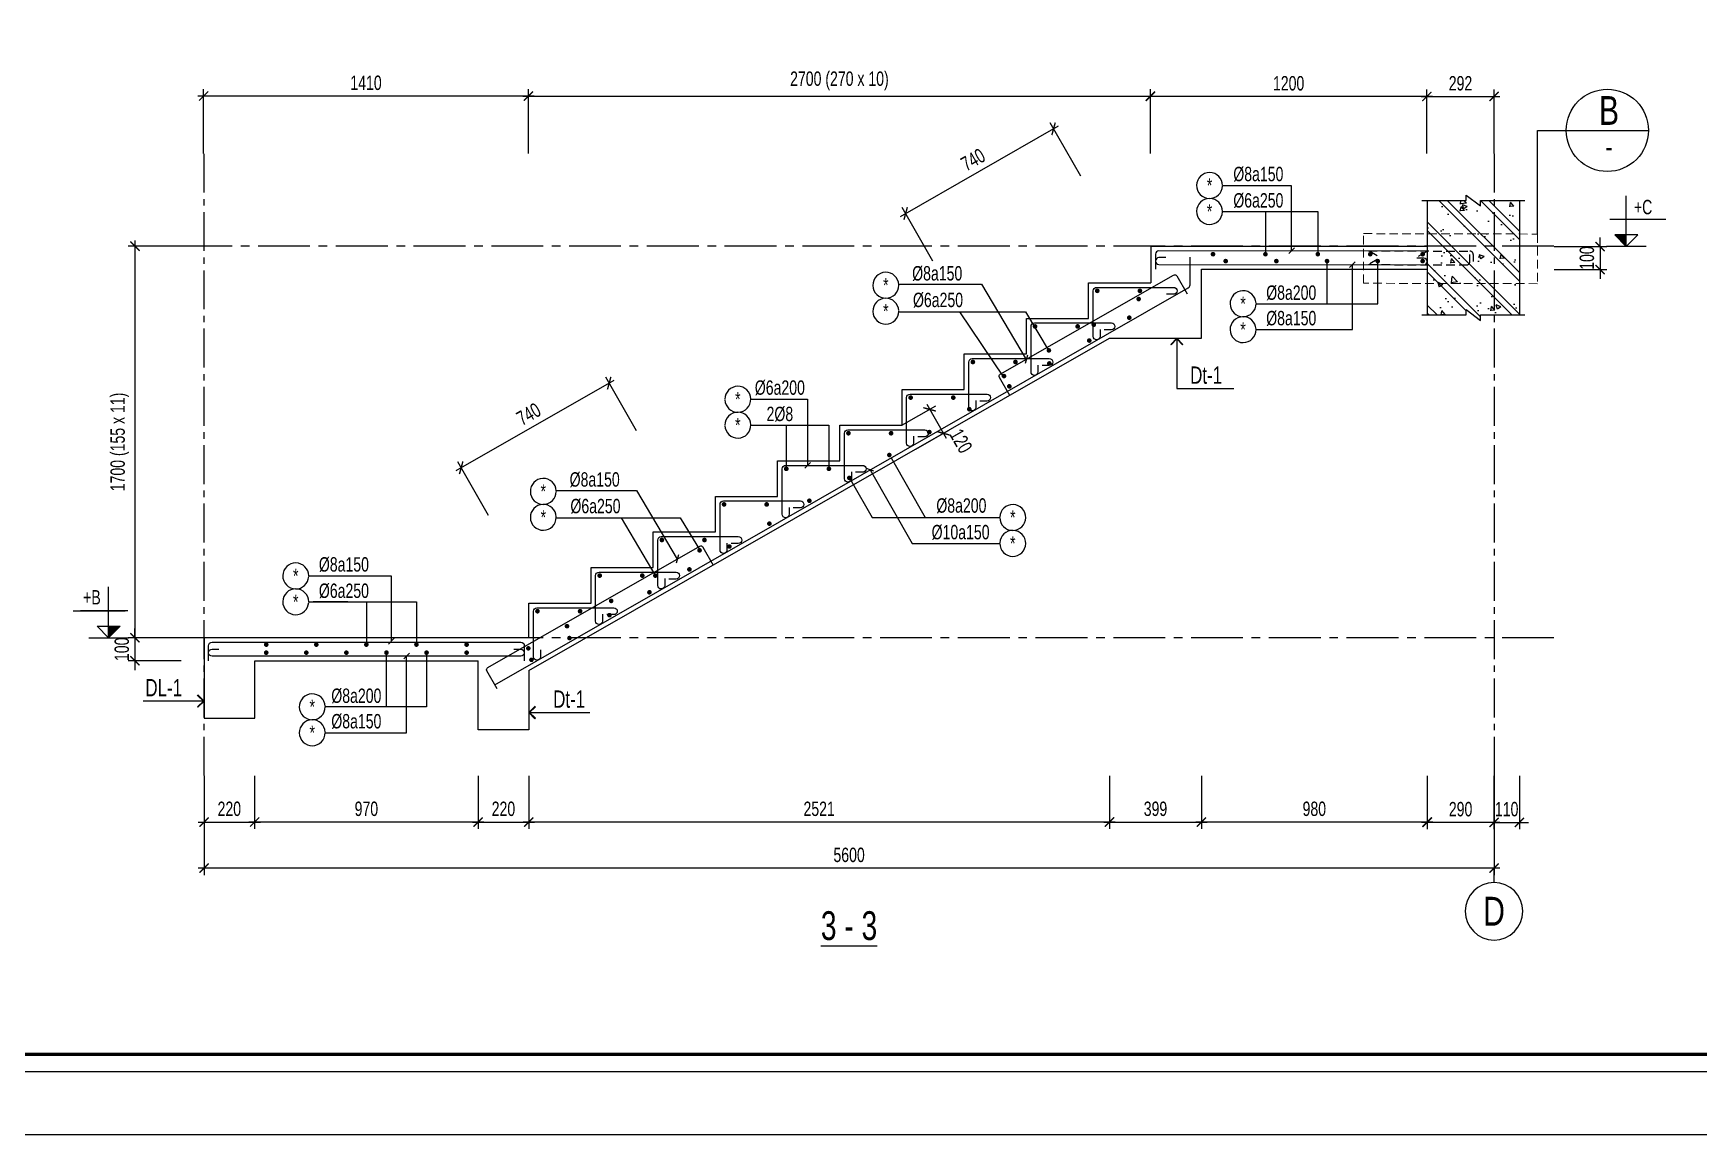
# Model space of a CAD drawing. Header units: millimetres. Extents: x -77370 to 109412, y -14880 to 214694.
# Drawn here: x 18542 to 33001, y 106277 to 115841 of the extents above; entities that cross this region are included whole.
import ezdxf
from ezdxf.enums import TextEntityAlignment as Align

# ---------------------------------------------------------------- set-up
doc = ezdxf.new("R2010")
doc.units = ezdxf.units.MM
doc.header["$LTSCALE"] = 300
doc.header["$MEASUREMENT"] = 0
doc.header["$PDMODE"] = 66
doc.linetypes.add('CENTER2', pattern=[1.125, 0.75, -0.125, 0.125, -0.125])
doc.linetypes.add('HIDDEN', pattern=[0.375, 0.25, -0.125])
doc.layers.get('0').update_dxf_attribs({"linetype": 'CONTINUOUS'})
doc.layers.get('DEFPOINTS').update_dxf_attribs({"linetype": 'CONTINUOUS'})
for name, color, linetype in [('CDC-KHUNGTEN', 7, 'CONTINUOUS'), ('CDC.01.AXIS', 160, 'CENTER2'), ('CDC.02.DIM', 1, 'CONTINUOUS'), ('CDC.03.BORDER', 3, 'CONTINUOUS'), ('CDC.05.STEEL', 4, 'CONTINUOUS'), ('CDC.06.TEXT', 2, 'CONTINUOUS'), ('CDC.10.HATCH', 251, 'CONTINUOUS'), ('CDC.11.NOTE', 8, 'CONTINUOUS'), ('CDC.14.STEELNUM', 2, 'CONTINUOUS'), ('KCS_DIM', 1, 'CONTINUOUS'), ('KCS_SNODE', 6, 'CONTINUOUS')]:
    doc.layers.add(name, color=color, linetype=linetype)
doc.styles.add('KCS_BIGTEXT', font='arial.ttf', dxfattribs={"width": 0.7})
doc.styles.add('KCS_SMTEXT', font='arial.ttf', dxfattribs={"width": 0.7})
doc.styles.add('SMTEXT', font='arial.ttf', dxfattribs={"width": 0.7})
doc.dimstyles.new('KCS_DIM25', dxfattribs={"dimscale": 2, "dimtxt": 62.5, "dimasz": 40, "dimexe": 30, "dimexo": 0, "dimgap": 25, "dimtad": 1, "dimdec": 0, "dimlfac": 0.5, "dimzin": 13, "dimdsep": 46, "dimtxsty": 'KCS_SMTEXT', "dimblk": 'ARCHTICK', "dimcen": 0, "dimdle": 25, "dimclrd": 1, "dimclre": 1, "dimclrt": 2, "dimadec": 0, "dimazin": 0, "dimtfac": 1, "dimtdec": 0, "dimtix": 1, "dimtmove": 2, "dimatfit": 3, "dimfxl": 1, "dimtolj": 1, "dimtzin": 13, "dimarcsym": 0})

# ---------------------------------------------------------------- blocks, each defined once
blk = doc.blocks.new('_ArchTick')
at = {"color": 0, "linetype": 'ByBlock', "const_width": 0.15}
blk.add_lwpolyline([(-0.5, -0.5), (0.5, 0.5)], dxfattribs=at)
blk = doc.blocks.new('*D292')
at = {"layer": 'CDC.02.DIM', "color": 1, "lineweight": -2, "transparency": 16777216}
for p, q in [((22844, 109392), (22844, 108932)), ((27886, 109392), (27886, 108932)), ((27936, 108992), (22794, 108992))]:
    blk.add_line(p, q, dxfattribs=at)
at = {"layer": 'DEFPOINTS', "color": 0, "transparency": 16777216}
for p in [(22844, 109392), (27886, 109392), (22844, 108992)]:
    blk.add_point(p, dxfattribs=at)
at = {"layer": 'CDC.02.DIM', "color": 1, "lineweight": -2, "transparency": 16777216, "xscale": 80, "yscale": 80, "zscale": 80, "rotation": 180}
blk.add_blockref('_ArchTick', (22844, 108992), dxfattribs=at)
at = {"layer": 'CDC.02.DIM', "color": 1, "lineweight": -2, "transparency": 16777216, "xscale": 80, "yscale": 80, "zscale": 80}
blk.add_blockref('_ArchTick', (27886, 108992), dxfattribs=at)
at = {"layer": 'CDC.02.DIM', "color": 2, "transparency": 16777216, "insert": (25365, 109106), "char_height": 125, "attachment_point": 5, "style": 'KCS_SMTEXT'}
blk.add_mtext('\\A1;2521', dxfattribs=at)
blk = doc.blocks.new('*D293')
at = {"layer": 'CDC.02.DIM', "color": 1, "lineweight": -2, "transparency": 16777216}
for p, q in [((27886, 109392), (27886, 108932)), ((28684, 109392), (28684, 108932)), ((27836, 108992), (28734, 108992))]:
    blk.add_line(p, q, dxfattribs=at)
at = {"layer": 'DEFPOINTS', "color": 0, "transparency": 16777216}
for p in [(27886, 109392), (28684, 109392), (28684, 108992)]:
    blk.add_point(p, dxfattribs=at)
at = {"layer": 'CDC.02.DIM', "color": 1, "lineweight": -2, "transparency": 16777216, "xscale": 80, "yscale": 80, "zscale": 80, "rotation": 180}
blk.add_blockref('_ArchTick', (27886, 108992), dxfattribs=at)
at = {"layer": 'CDC.02.DIM', "color": 1, "lineweight": -2, "transparency": 16777216, "xscale": 80, "yscale": 80, "zscale": 80}
blk.add_blockref('_ArchTick', (28684, 108992), dxfattribs=at)
at = {"layer": 'CDC.02.DIM', "color": 2, "transparency": 16777216, "insert": (28285, 109106), "char_height": 125, "attachment_point": 5, "style": 'KCS_SMTEXT'}
blk.add_mtext('\\A1;399', dxfattribs=at)
blk = doc.blocks.new('*D294')
at = {"layer": 'CDC.02.DIM', "color": 1, "lineweight": -2, "transparency": 16777216}
for p, q in [((22404, 109392), (22404, 108932)), ((22844, 109392), (22844, 108932)), ((22354, 108992), (22894, 108992))]:
    blk.add_line(p, q, dxfattribs=at)
at = {"layer": 'DEFPOINTS', "color": 0, "transparency": 16777216}
for p in [(22404, 109392), (22844, 109392), (22844, 108992)]:
    blk.add_point(p, dxfattribs=at)
at = {"layer": 'CDC.02.DIM', "color": 1, "lineweight": -2, "transparency": 16777216, "xscale": 80, "yscale": 80, "zscale": 80, "rotation": 180}
blk.add_blockref('_ArchTick', (22404, 108992), dxfattribs=at)
at = {"layer": 'CDC.02.DIM', "color": 1, "lineweight": -2, "transparency": 16777216, "xscale": 80, "yscale": 80, "zscale": 80}
blk.add_blockref('_ArchTick', (22844, 108992), dxfattribs=at)
at = {"layer": 'CDC.02.DIM', "color": 2, "transparency": 16777216, "insert": (22624, 109106), "char_height": 125, "attachment_point": 5, "style": 'KCS_SMTEXT'}
blk.add_mtext('\\A1;220', dxfattribs=at)
blk = doc.blocks.new('*D295')
at = {"layer": 'CDC.02.DIM', "color": 1, "lineweight": -2, "transparency": 16777216}
for p, q in [((31224, 109392), (31224, 108929)), ((31444, 109392), (31444, 108929)), ((31224, 108989), (31144, 108989)), ((31224, 108989), (31444, 108989)), ((31444, 108989), (31524, 108989))]:
    blk.add_line(p, q, dxfattribs=at)
at = {"layer": 'DEFPOINTS', "color": 0, "transparency": 16777216}
for p in [(31224, 109392), (31444, 109392), (31444, 108989)]:
    blk.add_point(p, dxfattribs=at)
at = {"layer": 'CDC.02.DIM', "color": 1, "lineweight": -2, "transparency": 16777216, "xscale": 80, "yscale": 80, "zscale": 80}
blk.add_blockref('_ArchTick', (31224, 108989), dxfattribs=at)
at = {"layer": 'CDC.02.DIM', "color": 1, "lineweight": -2, "transparency": 16777216, "xscale": 80, "yscale": 80, "zscale": 80, "rotation": 180}
blk.add_blockref('_ArchTick', (31444, 108989), dxfattribs=at)
at = {"layer": 'CDC.02.DIM', "color": 2, "transparency": 16777216, "insert": (31334, 109103), "char_height": 125, "attachment_point": 5, "style": 'KCS_SMTEXT'}
blk.add_mtext('\\A1;110', dxfattribs=at)
blk = doc.blocks.new('*D296')
at = {"layer": 'CDC.02.DIM', "color": 1, "lineweight": -2, "transparency": 16777216}
for p, q in [((30644, 109392), (30644, 108929)), ((31224, 109392), (31224, 108929)), ((31274, 108989), (30594, 108989))]:
    blk.add_line(p, q, dxfattribs=at)
at = {"layer": 'DEFPOINTS', "color": 0, "transparency": 16777216}
for p in [(30644, 109392), (31224, 109392), (30644, 108989)]:
    blk.add_point(p, dxfattribs=at)
at = {"layer": 'CDC.02.DIM', "color": 1, "lineweight": -2, "transparency": 16777216, "xscale": 80, "yscale": 80, "zscale": 80, "rotation": 180}
blk.add_blockref('_ArchTick', (30644, 108989), dxfattribs=at)
at = {"layer": 'CDC.02.DIM', "color": 1, "lineweight": -2, "transparency": 16777216, "xscale": 80, "yscale": 80, "zscale": 80}
blk.add_blockref('_ArchTick', (31224, 108989), dxfattribs=at)
at = {"layer": 'CDC.02.DIM', "color": 2, "transparency": 16777216, "insert": (30934, 109103), "char_height": 125, "attachment_point": 5, "style": 'KCS_SMTEXT'}
blk.add_mtext('\\A1;290', dxfattribs=at)
blk = doc.blocks.new('*D297')
at = {"layer": 'CDC.02.DIM', "color": 1, "lineweight": -2, "transparency": 16777216}
for p, q in [((22791, 115296), (28291, 115296)), ((22841, 114796), (22841, 115356)), ((28241, 114796), (28241, 115356))]:
    blk.add_line(p, q, dxfattribs=at)
at = {"layer": 'DEFPOINTS', "color": 0, "transparency": 16777216}
for p in [(28241, 115296), (22841, 114796), (28241, 114796)]:
    blk.add_point(p, dxfattribs=at)
at = {"layer": 'CDC.02.DIM', "color": 1, "lineweight": -2, "transparency": 16777216, "xscale": 80, "yscale": 80, "zscale": 80, "rotation": 180}
blk.add_blockref('_ArchTick', (22841, 115296), dxfattribs=at)
at = {"layer": 'CDC.02.DIM', "color": 1, "lineweight": -2, "transparency": 16777216, "xscale": 80, "yscale": 80, "zscale": 80}
blk.add_blockref('_ArchTick', (28241, 115296), dxfattribs=at)
at = {"layer": 'CDC.02.DIM', "color": 2, "transparency": 16777216, "insert": (25541, 115428), "char_height": 125, "attachment_point": 5, "style": 'KCS_SMTEXT'}
blk.add_mtext('\\A1;2700 (270 x 10)', dxfattribs=at)
blk = doc.blocks.new('*D298')
at = {"layer": 'CDC.02.DIM', "color": 1, "lineweight": -2, "transparency": 16777216}
for p, q in [((26072, 114251), (27443, 115036)), ((27636, 114599), (27370, 115063)), ((26352, 113863), (26086, 114328))]:
    blk.add_line(p, q, dxfattribs=at)
at = {"layer": 'DEFPOINTS', "color": 0, "transparency": 16777216}
for p in [(27400, 115011), (27636, 114599), (26352, 113863)]:
    blk.add_point(p, dxfattribs=at)
at = {"layer": 'CDC.02.DIM', "color": 1, "lineweight": -2, "transparency": 16777216, "xscale": 80, "yscale": 80, "zscale": 80}
for p, rotation in [((27400, 115011), 29.78641504262826), ((26116, 114276), 209.7864150426283)]:
    blk.add_blockref('_ArchTick', p, dxfattribs=dict(at, rotation=rotation))
at = {"layer": 'CDC.02.DIM', "color": 2, "transparency": 16777216, "insert": (26701, 114743), "char_height": 125, "attachment_point": 5, "rotation": 29.7864, "style": 'KCS_SMTEXT'}
blk.add_mtext('\\A1;740', dxfattribs=at)
blk = doc.blocks.new('*D299')
at = {"layer": 'CDC.02.DIM', "color": 1, "lineweight": -2, "transparency": 16777216}
for p, q in [((22214, 112043), (23585, 112828)), ((23778, 112390), (23512, 112855)), ((22494, 111655), (22228, 112120))]:
    blk.add_line(p, q, dxfattribs=at)
at = {"layer": 'DEFPOINTS', "color": 0, "transparency": 16777216}
for p in [(23542, 112803), (23778, 112390), (22494, 111655)]:
    blk.add_point(p, dxfattribs=at)
at = {"layer": 'CDC.02.DIM', "color": 1, "lineweight": -2, "transparency": 16777216, "xscale": 80, "yscale": 80, "zscale": 80}
for p, rotation in [((23542, 112803), 29.78641504262826), ((22257, 112068), 209.7864150426283)]:
    blk.add_blockref('_ArchTick', p, dxfattribs=dict(at, rotation=rotation))
at = {"layer": 'CDC.02.DIM', "color": 2, "transparency": 16777216, "insert": (22843, 112534), "char_height": 125, "attachment_point": 5, "rotation": 29.7864, "style": 'KCS_SMTEXT'}
blk.add_mtext('\\A1;740', dxfattribs=at)
blk = doc.blocks.new('*D300')
at = {"layer": 'CDC.02.DIM', "color": 1, "lineweight": -2, "transparency": 16777216}
for p, q in [((30591, 115292), (31275, 115292)), ((30641, 114796), (30641, 115352)), ((31225, 114796), (31225, 115352))]:
    blk.add_line(p, q, dxfattribs=at)
at = {"layer": 'DEFPOINTS', "color": 0, "transparency": 16777216}
for p in [(31225, 115292), (30641, 114796), (31225, 114796)]:
    blk.add_point(p, dxfattribs=at)
at = {"layer": 'CDC.02.DIM', "color": 1, "lineweight": -2, "transparency": 16777216, "xscale": 80, "yscale": 80, "zscale": 80, "rotation": 180}
blk.add_blockref('_ArchTick', (30641, 115292), dxfattribs=at)
at = {"layer": 'CDC.02.DIM', "color": 1, "lineweight": -2, "transparency": 16777216, "xscale": 80, "yscale": 80, "zscale": 80}
blk.add_blockref('_ArchTick', (31225, 115292), dxfattribs=at)
at = {"layer": 'CDC.02.DIM', "color": 2, "transparency": 16777216, "insert": (30933, 115406), "char_height": 125, "attachment_point": 5, "style": 'KCS_SMTEXT'}
blk.add_mtext('\\A1;292', dxfattribs=at)
blk = doc.blocks.new('*D303')
at = {"layer": 'CDC.02.DIM', "color": 1, "lineweight": -2, "transparency": 16777216}
for p, q in [((30691, 115292), (28191, 115292)), ((28241, 114796), (28241, 115352)), ((30641, 114796), (30641, 115352))]:
    blk.add_line(p, q, dxfattribs=at)
at = {"layer": 'DEFPOINTS', "color": 0, "transparency": 16777216}
for p in [(28241, 115292), (28241, 114796), (30641, 114796)]:
    blk.add_point(p, dxfattribs=at)
at = {"layer": 'CDC.02.DIM', "color": 1, "lineweight": -2, "transparency": 16777216, "xscale": 80, "yscale": 80, "zscale": 80, "rotation": 180}
blk.add_blockref('_ArchTick', (28241, 115292), dxfattribs=at)
at = {"layer": 'CDC.02.DIM', "color": 1, "lineweight": -2, "transparency": 16777216, "xscale": 80, "yscale": 80, "zscale": 80}
blk.add_blockref('_ArchTick', (30641, 115292), dxfattribs=at)
at = {"layer": 'CDC.02.DIM', "color": 2, "transparency": 16777216, "insert": (29441, 115406), "char_height": 125, "attachment_point": 5, "style": 'KCS_SMTEXT'}
blk.add_mtext('\\A1;1200', dxfattribs=at)
blk = doc.blocks.new('*D304')
at = {"layer": 'CDC.02.DIM', "color": 1, "lineweight": -2, "transparency": 16777216}
for p, q in [((20025, 109392), (20025, 108932)), ((20464, 109392), (20464, 108932)), ((19975, 108992), (20514, 108992))]:
    blk.add_line(p, q, dxfattribs=at)
at = {"layer": 'DEFPOINTS', "color": 0, "transparency": 16777216}
for p in [(20025, 109392), (20464, 109392), (20464, 108992)]:
    blk.add_point(p, dxfattribs=at)
at = {"layer": 'CDC.02.DIM', "color": 1, "lineweight": -2, "transparency": 16777216, "xscale": 80, "yscale": 80, "zscale": 80, "rotation": 180}
blk.add_blockref('_ArchTick', (20025, 108992), dxfattribs=at)
at = {"layer": 'CDC.02.DIM', "color": 1, "lineweight": -2, "transparency": 16777216, "xscale": 80, "yscale": 80, "zscale": 80}
blk.add_blockref('_ArchTick', (20464, 108992), dxfattribs=at)
at = {"layer": 'CDC.02.DIM', "color": 2, "transparency": 16777216, "insert": (20244, 109106), "char_height": 125, "attachment_point": 5, "style": 'KCS_SMTEXT'}
blk.add_mtext('\\A1;220', dxfattribs=at)
blk = doc.blocks.new('*D305')
at = {"layer": 'CDC.02.DIM', "color": 1, "lineweight": -2, "transparency": 16777216}
for p, q in [((19825, 113992), (19365, 113992)), ((19425, 114042), (19425, 110542)), ((19825, 110592), (19365, 110592))]:
    blk.add_line(p, q, dxfattribs=at)
at = {"layer": 'DEFPOINTS', "color": 0, "transparency": 16777216}
for p in [(19825, 113992), (19425, 110592), (19825, 110592)]:
    blk.add_point(p, dxfattribs=at)
at = {"layer": 'CDC.02.DIM', "color": 1, "lineweight": -2, "transparency": 16777216, "xscale": 80, "yscale": 80, "zscale": 80}
for p, rotation in [((19425, 113992), 90), ((19425, 110592), 270)]:
    blk.add_blockref('_ArchTick', p, dxfattribs=dict(at, rotation=rotation))
at = {"layer": 'CDC.02.DIM', "color": 2, "transparency": 16777216, "insert": (19293, 112292), "char_height": 125, "attachment_point": 5, "rotation": 90, "style": 'KCS_SMTEXT'}
blk.add_mtext('\\A1;1700 (155 x 11)', dxfattribs=at)
blk = doc.blocks.new('*D306')
at = {"layer": 'CDC.02.DIM', "color": 1, "lineweight": -2, "transparency": 16777216}
for p, q in [((28684, 109392), (28684, 108932)), ((30644, 109392), (30644, 108932)), ((30694, 108992), (28634, 108992))]:
    blk.add_line(p, q, dxfattribs=at)
at = {"layer": 'DEFPOINTS', "color": 0, "transparency": 16777216}
for p in [(28684, 109392, 0), (30644, 109392, 0), (28684, 108992)]:
    blk.add_point(p, dxfattribs=at)
at = {"layer": 'CDC.02.DIM', "color": 1, "lineweight": -2, "transparency": 16777216, "xscale": 80, "yscale": 80, "zscale": 80, "rotation": 180}
blk.add_blockref('_ArchTick', (28684, 108992), dxfattribs=at)
at = {"layer": 'CDC.02.DIM', "color": 1, "lineweight": -2, "transparency": 16777216, "xscale": 80, "yscale": 80, "zscale": 80}
blk.add_blockref('_ArchTick', (30644, 108992), dxfattribs=at)
at = {"layer": 'CDC.02.DIM', "color": 2, "transparency": 16777216, "insert": (29664, 109106), "char_height": 125, "attachment_point": 5, "style": 'KCS_SMTEXT'}
blk.add_mtext('\\A1;980', dxfattribs=at)
blk = doc.blocks.new('*D307')
at = {"layer": 'CDC.02.DIM', "color": 1, "lineweight": -2, "transparency": 16777216}
for p, q in [((20464, 109392), (20464, 108932)), ((22404, 109392), (22404, 108932)), ((22454, 108992), (20414, 108992))]:
    blk.add_line(p, q, dxfattribs=at)
at = {"layer": 'DEFPOINTS', "color": 0, "transparency": 16777216}
for p in [(20464, 109392, 0), (22404, 109392, 0), (20464, 108992)]:
    blk.add_point(p, dxfattribs=at)
at = {"layer": 'CDC.02.DIM', "color": 1, "lineweight": -2, "transparency": 16777216, "xscale": 80, "yscale": 80, "zscale": 80, "rotation": 180}
blk.add_blockref('_ArchTick', (20464, 108992), dxfattribs=at)
at = {"layer": 'CDC.02.DIM', "color": 1, "lineweight": -2, "transparency": 16777216, "xscale": 80, "yscale": 80, "zscale": 80}
blk.add_blockref('_ArchTick', (22404, 108992), dxfattribs=at)
at = {"layer": 'CDC.02.DIM', "color": 2, "transparency": 16777216, "insert": (21434, 109106), "char_height": 125, "attachment_point": 5, "style": 'KCS_SMTEXT'}
blk.add_mtext('\\A1;970', dxfattribs=at)
blk = doc.blocks.new('ThepBacThang 2')
at = {"layer": 'CDC.05.STEEL'}
blk.add_lwpolyline([(100, -405), (100, -465, -1), (40, -465), (40, -70, -0.414214), (70, -40), (738, -40, -1), (738, -100), (676, -100)], format="xyb", dxfattribs=at)
at = {"layer": 'KCS_SNODE', "const_width": 20}
for points in [[(70, -61, -1), (80, -79, -1)], [(440, -61, -1), (450, -79, -1)]]:
    blk.add_lwpolyline(points, format="xyb", close=True, dxfattribs=at)
blk = doc.blocks.new('*D308')
at = {"layer": 'CDC.02.DIM', "color": 1, "lineweight": -2, "transparency": 16777216}
for p, q in [((26084, 112438), (26377, 112605)), ((26300, 112619), (26469, 112324)), ((26204, 112230), (26496, 112397))]:
    blk.add_line(p, q, dxfattribs=at)
at = {"layer": 'DEFPOINTS', "color": 0, "transparency": 16777216}
for p in [(26084, 112438, 0), (26444, 112367), (26204, 112230, 0)]:
    blk.add_point(p, dxfattribs=at)
at = {"layer": 'CDC.02.DIM', "color": 1, "lineweight": -2, "transparency": 16777216, "xscale": 80, "yscale": 80, "zscale": 80}
for p, rotation in [((26324, 112575), 119.7864150188871), ((26444, 112367), 299.7864150188871)]:
    blk.add_blockref('_ArchTick', p, dxfattribs=dict(at, rotation=rotation))
at = {"layer": 'CDC.02.DIM', "color": 2, "transparency": 16777216, "insert": (26596, 112301), "char_height": 125, "attachment_point": 5, "rotation": 299.7864, "style": 'KCS_SMTEXT'}
blk.add_mtext('\\A1;120', dxfattribs=at)
blk = doc.blocks.new('*D309')
at = {"layer": 'CDC.02.DIM', "color": 1, "lineweight": -2, "transparency": 16777216}
for p, q in [((19425, 110592), (19425, 110672)), ((19825, 110592), (19365, 110592)), ((19425, 110592), (19425, 110392)), ((19825, 110392), (19365, 110392)), ((19425, 110392), (19425, 110312))]:
    blk.add_line(p, q, dxfattribs=at)
at = {"layer": 'DEFPOINTS', "color": 0, "transparency": 16777216}
for p in [(19825, 110592, 0), (19425, 110392), (19825, 110392, 0)]:
    blk.add_point(p, dxfattribs=at)
at = {"layer": 'CDC.02.DIM', "color": 1, "lineweight": -2, "transparency": 16777216, "xscale": 80, "yscale": 80, "zscale": 80}
for p, rotation in [((19425, 110592), 270), ((19425, 110392), 90)]:
    blk.add_blockref('_ArchTick', p, dxfattribs=dict(at, rotation=rotation))
at = {"layer": 'CDC.02.DIM', "color": 2, "transparency": 16777216, "insert": (19311, 110492), "char_height": 125, "attachment_point": 5, "rotation": 90, "style": 'KCS_SMTEXT'}
blk.add_mtext('\\A1;100', dxfattribs=at)
blk = doc.blocks.new('*D310')
at = {"layer": 'CDC.02.DIM', "color": 1, "lineweight": -2, "transparency": 16777216}
for p, q in [((22891, 115296), (19971, 115296)), ((20021, 114796), (20021, 115356)), ((22841, 114796), (22841, 115356))]:
    blk.add_line(p, q, dxfattribs=at)
at = {"layer": 'DEFPOINTS', "color": 0, "transparency": 16777216}
for p in [(20021, 115296), (20021, 114796, 0), (22841, 114796, 0)]:
    blk.add_point(p, dxfattribs=at)
at = {"layer": 'CDC.02.DIM', "color": 1, "lineweight": -2, "transparency": 16777216, "xscale": 80, "yscale": 80, "zscale": 80, "rotation": 180}
blk.add_blockref('_ArchTick', (20021, 115296), dxfattribs=at)
at = {"layer": 'CDC.02.DIM', "color": 1, "lineweight": -2, "transparency": 16777216, "xscale": 80, "yscale": 80, "zscale": 80}
blk.add_blockref('_ArchTick', (22841, 115296), dxfattribs=at)
at = {"layer": 'CDC.02.DIM', "color": 2, "transparency": 16777216, "insert": (21431, 115410), "char_height": 125, "attachment_point": 5, "style": 'KCS_SMTEXT'}
blk.add_mtext('\\A1;1410', dxfattribs=at)
blk = doc.blocks.new('*D311')
at = {"layer": 'CDC.02.DIM', "color": 1, "lineweight": -2, "transparency": 16777216}
for p, q in [((20025, 109392), (20025, 108532)), ((31225, 109392), (31225, 108532)), ((31275, 108592), (19975, 108592))]:
    blk.add_line(p, q, dxfattribs=at)
at = {"layer": 'DEFPOINTS', "color": 0, "transparency": 16777216}
for p in [(20025, 109392, 0), (31225, 109392, 0), (20025, 108592)]:
    blk.add_point(p, dxfattribs=at)
at = {"layer": 'CDC.02.DIM', "color": 1, "lineweight": -2, "transparency": 16777216, "xscale": 80, "yscale": 80, "zscale": 80, "rotation": 180}
blk.add_blockref('_ArchTick', (20025, 108592), dxfattribs=at)
at = {"layer": 'CDC.02.DIM', "color": 1, "lineweight": -2, "transparency": 16777216, "xscale": 80, "yscale": 80, "zscale": 80}
blk.add_blockref('_ArchTick', (31225, 108592), dxfattribs=at)
at = {"layer": 'CDC.02.DIM', "color": 2, "transparency": 16777216, "insert": (25625, 108706), "char_height": 125, "attachment_point": 5, "style": 'KCS_SMTEXT'}
blk.add_mtext('\\A1;5600', dxfattribs=at)
blk = doc.blocks.new('*D441')
at = {"layer": 'CDC.02.DIM', "color": 1, "lineweight": -2, "transparency": 16777216}
for p, q in [((31745, 113989), (32205, 113989)), ((32145, 113989), (32145, 114069)), ((32145, 113989), (32145, 113789)), ((31745, 113789), (32205, 113789)), ((32145, 113789), (32145, 113709))]:
    blk.add_line(p, q, dxfattribs=at)
at = {"layer": 'DEFPOINTS', "color": 0, "transparency": 16777216}
for p in [(31745, 113989), (31745, 113789), (32145, 113789)]:
    blk.add_point(p, dxfattribs=at)
at = {"layer": 'CDC.02.DIM', "color": 1, "lineweight": -2, "transparency": 16777216, "xscale": 80, "yscale": 80, "zscale": 80}
for p, rotation in [((32145, 113989), 270), ((32145, 113789), 90)]:
    blk.add_blockref('_ArchTick', p, dxfattribs=dict(at, rotation=rotation))
at = {"layer": 'CDC.02.DIM', "color": 2, "transparency": 16777216, "insert": (32031, 113889), "char_height": 125, "attachment_point": 5, "rotation": 90, "style": 'KCS_SMTEXT'}
blk.add_mtext('\\A1;100', dxfattribs=at)
blk = doc.blocks.new('_Axis name')
at = {"layer": 'KCS_DIM'}
blk.add_line((0, 2.5), (0, 0), dxfattribs=at)
blk.add_circle((0, 7.5), 5, dxfattribs=at)
at = {"layer": 'KCS_DIM', "color": 4, "style": 'KCS_BIGTEXT', "width": 0.75}
blk.add_attdef('.', text='', height=5, dxfattribs=at).set_placement((0, 7.5), align=Align.MIDDLE)
blk = doc.blocks.new('Khung tên chuẩn')
at = {"layer": 'CDC-KHUNGTEN', "color": 8}
blk.add_lwpolyline([(75096, 1100), (83000, 1100), (83000, 58300), (3000, 58300), (3000, 1100), (75096, 1100)], dxfattribs=at)
at = {"layer": 'CDC-KHUNGTEN', "color": 255, "lineweight": 60}
blk.add_lwpolyline([(74900, 1400), (74900, 58000), (3300, 58000), (3300, 1400), (74900, 1400)], close=True, dxfattribs=at)
at = {"layer": 'DEFPOINTS', "color": 1, "ltscale": 0.2}
blk.add_lwpolyline([(0, 0), (0, 59400), (84100, 59400), (84100, 0), (0, 0)], close=True, dxfattribs=at)

msp = doc.modelspace()

# ---------------------------------------------------------------- hatches: boundary and pattern name
at = {"layer": 'CDC.10.HATCH'}
h = msp.add_hatch(dxfattribs=at)
h.set_pattern_fill('CHAU-01', color=256, scale=60, style=0, pattern_type=2)
h.set_pattern_definition([(130, (2546972.5, 840175), (-430.35611, -37.65128), [45, -495]), (185, (2546972.5, 840175), (83.2508, 451.31528), [36, -396]), (79.5486, (2546936.65, 840171.87), (-347.10563, 413.663725), [38.244114, -420.68527]), (133.8158, (2546972.5, 840295), (-640.34463, -99.31141), [67.5, -742.5]), (83.3644, (2546919.15, 840286.73), (-560.79762, 584.47072), [57.36617, -631.0278]), (188.8158, (2546972.5, 840295), (-560.79717, 584.47116), [54, -594]), (159, (2546912.5, 840265), (-358.14423, -241.571334), [45, -495]), (214, (2546912.5, 840265), (-145.9892, 435.09003), [36, -396]), (108.5486, (2546882.67, 840244.88), (-504.13358, 193.5183), [38.244114, -420.68527]), (142.5, (2546972.51, 840175.01), (-7.295913, 199.736312), [0, -391.2, 0, -402, 0, -397.5]), (172.5, (2546972.51, 840175), (-157.841722, 236.647027), [0, -229.2, 0, -382.2, 0, -151.5]), (212.5, (2547106.31, 840175), (-320.293462, -13.532923), [0, -150, 0, -468, 0, -621]), (222.5, (2547166.3, 840175), (-349.911702, 60.06299), [0, -195, 0, -310.8, 0, -441]), (135, (2546972.5, 840175), (180.31223, 180.31223), []), (135, (2546972.5, 840248.5), (180.31223, 180.31223), [])])
h.paths.add_polyline_path([(30644.5, 114389), (30982, 114389), (30982, 114435.9), (31107, 114342.1), (31107, 114389), (31224.5, 114389), (31224.5, 114097.6), (30644.5, 114097.6)])
h.paths.add_polyline_path([(31224.5, 114389), (31444.5, 114389), (31444.5, 114097.6), (31224.5, 114097.6)])
h.paths.add_polyline_path([(31224.5, 114097.6), (31444.5, 114097.6), (31444.5, 113666.6), (31224.5, 113666.6)])
h.paths.add_polyline_path([(30644.5, 114097.6), (31224.5, 114097.6), (31224.5, 113949), (30644.5, 113949)])
h.paths.add_polyline_path([(30644.5, 113949), (31224.5, 113949), (31224.5, 113829), (30644.5, 113829), (30644.5, 113857, 0.0325975), (30644.5, 113860.9)])
h.paths.add_polyline_path([(30644.5, 113829), (31224.5, 113829), (31224.5, 113666.6), (30644.5, 113666.6)])
h.paths.add_polyline_path([(30982, 113395), (30644.5, 113395), (30644.5, 113666.6), (31224.5, 113666.6), (31224.5, 113389), (31107, 113389), (31107, 113342.1), (30982, 113435.9)])
h.paths.add_polyline_path([(31444.5, 113395), (31224.5, 113395), (31224.5, 113666.6), (31444.5, 113666.6)])

# ---------------------------------------------------------------- linework, layer by layer
at = {"layer": 'CDC.01.AXIS', "ltscale": 1.5}
for p, q in [((20021.4, 114794.7, 0), (20021.4, 109392.5, 0)), ((31224.5, 114794.7, 0), (31224.5, 109392.5, 0))]:
    msp.add_line(p, q, dxfattribs=at)
at = {"layer": 'CDC.01.AXIS', "ltscale": 2}
for p, q in [((31744.5, 113992.5), (19824.5, 113992.5, 0)), ((31744.5, 110592.5, 0), (19824.5, 110592.5, 0))]:
    msp.add_line(p, q, dxfattribs=at)
at = {"layer": 'CDC.02.DIM', "color": 1, "linetype": 'ByBlock'}
for p, q in [((32372.7, 113989, 0), (32372.7, 114430.2, 0)), ((32715.8, 114222.5, 0), (32228.9, 114222.5, 0)), ((32473.4, 114089.6, 0), (32272.1, 114089.6, 0)), ((32372.7, 113989, 0), (32272.1, 114089.6, 0)), ((32372.7, 113989, 0), (32473.4, 114089.6, 0)), ((32546, 113989, 0), (32199.5, 113989, 0)), ((19196.3, 110592.5, 0), (19196.3, 111033.7, 0)), ((18888.3, 110826, 0), (19340.2, 110826, 0)), ((19363.6, 110826, 0), (18951.8, 110826, 0)), ((19095.6, 110693.1, 0), (19296.9, 110693.1, 0)), ((19196.3, 110592.5, 0), (19095.6, 110693.1, 0)), ((19196.3, 110592.5, 0), (19296.9, 110693.1, 0)), ((19023.1, 110592.5, 0), (19369.5, 110592.5, 0))]:
    msp.add_line(p, q, dxfattribs=at)
at = {"layer": 'CDC.02.DIM', "color": 3}
msp.add_line((27173.2, 113045.6, 0), (27153.5, 112973.2, 0), dxfattribs=at)
at = {"layer": 'CDC.02.DIM', "elevation": 0}
for points in [[(30597.6, 114389), (30982, 114389), (30982, 114435.9), (31107, 114342.1), (31107, 114389), (31491.4, 114389)], [(30597.6, 113395), (30982, 113395), (30982, 113441.9), (31107, 113348.1), (31107, 113395), (31491.4, 113395)]]:
    msp.add_lwpolyline(points, dxfattribs=at)
at = {"layer": 'CDC.02.DIM'}
for points in [[(32272.1, 114089.6, 0), (32372.7, 113989, 0), (32372.7, 114089.6, 0)], [(19296.9, 110693.1, 0), (19196.3, 110592.5, 0), (19196.3, 110693.1, 0)]]:
    msp.add_solid(points, dxfattribs=at)
at = {"layer": 'CDC.03.BORDER'}
for p, q in [((30644.5, 114389, 0), (30644.5, 113395, 0)), ((31444.5, 114389, 0), (31444.5, 113395, 0)), ((28244.5, 113992.5, 0), (30644.5, 113992.5, 0)), ((28244.5, 113992.5, 0), (28244.5, 113674.4, 0)), ((28684.5, 113192.5, 0), (28684.5, 113792.5, 0)), ((28684.5, 113792.5, 0), (30644.5, 113792.5, 0)), ((22844.5, 110306.9, 0), (27885.7, 113192.5, 0)), ((27885.7, 113192.5, 0), (28684.5, 113192.5, 0)), ((22844.5, 110592.5, 0), (20024.5, 110592.5, 0)), ((20464.5, 110392.5, 0), (22404.5, 110392.5, 0)), ((22404.5, 109792.5, 0), (22404.5, 110392.5, 0)), ((22844.5, 109792.5, 0), (22404.5, 109792.5, 0))]:
    msp.add_line(p, q, dxfattribs=at)
at = {"layer": 'CDC.03.BORDER', "elevation": 0}
for points in [[(22844.5, 110592.5), (22844.5, 110892.6), (23384.5, 110892.6), (23384.5, 111201.6), (23924.5, 111201.6), (23924.5, 111510.7), (24464.5, 111510.7), (24464.5, 111819.8), (25004.5, 111819.8), (25004.5, 112128.9), (25544.5, 112128.9), (25544.5, 112438), (26084.5, 112438), (26084.5, 112747.1), (26624.5, 112747.1), (26624.5, 113056.2), (27164.5, 113056.2), (27164.5, 113365.3), (27704.5, 113365.3), (27704.5, 113674.4), (28244.5, 113674.4)], [(20024.5, 110592.5), (20024.5, 109892.5), (20464.5, 109892.5), (20464.5, 110392.5)], [(22844.5, 110509.3), (22844.5, 110491.3)], [(22844.5, 110306.9), (22844.5, 109792.5)]]:
    msp.add_lwpolyline(points, dxfattribs=at)
at = {"layer": 'CDC.05.STEEL'}
msp.add_line((24144, 111311.8, 0), (24124.3, 111239.4, 0), dxfattribs=at)
at = {"layer": 'CDC.05.STEEL', "elevation": 0}
for points in [[(30644.5, 113949), (28314.5, 113952.5, 0.4142132), (28284.5, 113922.5), (28284.5, 113792.5)], [(28374.5, 113892.5), (28314.5, 113892.5, 1), (28314.5, 113832.5), (30614.6, 113829, 1), (30614.6, 113889), (30554.6, 113889)], [(22714.5, 110492.5), (22774.5, 110492.5, -1), (22774.5, 110432.5), (20094.4, 110432.5, -1), (20094.4, 110492.5), (20154.4, 110492.5)], [(20064.5, 110392.5), (20064.5, 110522.5, -0.4142139), (20094.5, 110552.5), (22775.4, 110552.5, -0.4142132), (22805.4, 110522.5), (22805.4, 110392.5)]]:
    msp.add_lwpolyline(points, format="xyb", dxfattribs=at)
at = {"layer": 'CDC.05.STEEL', "linetype": 'HIDDEN', "elevation": 0}
for points in [[(30210.7, 113908.5), (30134.5, 113952.5), (31014.5, 113949, -0.4142136), (31044.5, 113919), (31044.5, 113859)], [(30210.7, 113876.5), (30134.5, 113832.5), (30984.5, 113829, 0.4142136), (31014.5, 113859), (31014.5, 113919)]]:
    msp.add_lwpolyline(points, format="xyb", dxfattribs=at)
at = {"layer": 'CDC.05.STEEL', "elevation": 0}
msp.add_lwpolyline([(30568.3, 113905), (30644.5, 113949)], dxfattribs=at)
at = {"layer": 'CDC.05.STEEL', "color": 4, "elevation": 0}
for points in [[(22550.1, 110184.5), (28569.8, 113630.1, 0.2689483), (28584.9, 113656.2), (28584.9, 113896.6)], [(27019.6, 112696.7), (26930.2, 112853, -0.4142136), (26937.6, 112880.3), (28442.4, 113741.5, -0.4142136), (28469.7, 113734.1), (28559.1, 113577.9)], [(22569.9, 110149.8), (22480.5, 110306, -0.4142136), (22487.9, 110333.3), (24329.2, 111387.2, -0.4142136), (24356.4, 111379.8), (24445.9, 111223.5)]]:
    msp.add_lwpolyline(points, format="xyb", dxfattribs=at)
at = {"layer": 'CDC.06.TEXT', "color": 8}
msp.add_line((31850.6, 114997.6, 0), (32564.9, 114997.6, 0), dxfattribs=at)
msp.add_circle((32207.7, 114997.6, 0), 357.1, dxfattribs=at)
at = {"layer": 'CDC.11.NOTE'}
for p, q in [((28867, 114292.5), (29694.5, 114292.5)), ((29239.5, 114292.5), (29239.5, 113922.5, 0)), ((29694.5, 114292.5), (29694.5, 113922.5, 0)), ((26056.1, 113661.1, 0), (26774.7, 113661.1, 0)), ((26774.7, 113661.1, 0), (27162.6, 113006.9, 0)), ((25642.7, 111954.7, 0), (25824.9, 111636.4, 0)), ((25807.9, 112049.2, 0), (26172.9, 111411.4, 0)), ((23082.2, 111871), (23778.9, 111871)), ((23778.9, 111871), (24133.5, 111273.1)), ((23082.4, 111633.3), (24158.6, 111633.3)), ((24158.6, 111633.3), (24334.5, 111344.9)), ((25824.9, 111636.4, 0), (26933.5, 111636.4, 0)), ((26172.9, 111411.4, 0), (26933.5, 111411.4, 0)), ((20933.2, 110902.6), (21868.8, 110902.6)), ((21434, 110902.6), (21434, 110532.6, 0)), ((21868.8, 110902.6), (21868.8, 110532.6, 0))]:
    msp.add_line(p, q, dxfattribs=at)
at = {"layer": 'CDC.11.NOTE', "elevation": 0}
for points in [[(31600.6, 114097.6), (31600.6, 114997.6), (31850.6, 114997.6)], [(29467, 113952.5), (29467, 114517.5), (28867, 114517.5)], [(29442.2, 113927.7), (29491.7, 113977.2)], [(29157.8, 113492.5), (30214.5, 113492.5), (30214.5, 113862.5)], [(29157.8, 113267.5), (29994.5, 113267.5), (29994.5, 113832.5)], [(29774.5, 113498.5), (29774.5, 113862.5)], [(29969.7, 113807.7), (30019.2, 113857.2)], [(26056.3, 113423.4), (27156.8, 113423.4), (27362, 113077.5)], [(26583.2, 113423.4), (26965.5, 112855.2)], [(28470.6, 113192.5), (28523.6, 113139.4), (28520.1, 113135.9), (28470.6, 113187.5), (28421.1, 113135.9), (28417.5, 113139.4), (28470.6, 113192.5), (28470.6, 112755.6), (28963.9, 112755.6)], [(28470.6, 113192.5), (28523.6, 113139.4), (28520.1, 113135.9), (28470.6, 113187.5), (28421.1, 113135.9), (28417.5, 113139.4), (28470.6, 113192.5), (28470.6, 112755.6), (28963.9, 112755.6)], [(27012.9, 112784.8), (27029.5, 112760)], [(24771.5, 112663), (25264.5, 112663), (25264.5, 112088.9)], [(24771.5, 112438), (25449.5, 112438), (25449.5, 112058.9)], [(25079.5, 112438), (25079.5, 112068.9)], [(25239.7, 112064.2), (25289.2, 112113.7)], [(25840.8, 112037.4), (25774.9, 112061.1)], [(25989.5, 112153.2), (26285.7, 111636.4)], [(23646, 111633.3), (23948.5, 111123.2)], [(21651.7, 110562.6), (21651.7, 111127.6), (20933.2, 111127.6)], [(21273.3, 110902.6), (20973.2, 110902.6)], [(21626.9, 110537.8), (21676.4, 110587.3)], [(21956.5, 110462.5), (21956.5, 109992.5), (21076.6, 109992.5)], [(21076.6, 109767.5), (21783.2, 109767.5), (21783.2, 110432.5)], [(21608.5, 109992.5), (21608.5, 110462.5)], [(21757.8, 110407.7), (21807.3, 110457.2)], [(20024.5, 110042.5), (19971.5, 109989.4), (19967.9, 109993), (20019.5, 110042.5), (19967.9, 110092), (19971.5, 110095.5), (20024.5, 110042.5), (19495.6, 110042.5)], [(22844.5, 109942.5), (22897.5, 109889.4), (22901.1, 109893), (22849.5, 109942.5), (22901.1, 109992), (22897.5, 109995.5), (22844.5, 109942.5), (23373.4, 109942.5)]]:
    msp.add_lwpolyline(points, dxfattribs=at)
at = {"layer": 'CDC.11.NOTE', "linetype": 'HIDDEN', "lineweight": 5, "elevation": 0}
msp.add_lwpolyline([(30090.4, 114101.1), (31600.6, 114097.6), (31600.6, 113666.6), (30090.4, 113670.1)], close=True, dxfattribs=at)
at = {"layer": 'CDC.14.STEELNUM', "color": 8}
for centre, start, end in [((28754.5, 114518.9, 0), 0, 357.70756), ((28754.5, 114293.9, 0), 0, 357.70756), ((25943.9, 113652.9, 0), 2.29244, 0), ((25943.9, 113427.9, 0), 2.29244, 0), ((29045.3, 113492.5, 0), 2.29244, 0), ((29045.3, 113267.5, 0), 2.29244, 0), ((24659, 112663, 0), 182.29244, 180), ((24659, 112438, 0), 182.29244, 180), ((22970, 111862.8), 2.29244, 0), ((22970, 111637.8), 2.29244, 0), ((27046, 111636.4, 0), 180, 177.70756), ((27046, 111411.4, 0), 180, 177.70756), ((20820.7, 111129.1), 0, 357.70756), ((20820.7, 110904.1), 0, 357.70756), ((20964.1, 109992.5), 2.29244, 0), ((20964.1, 109767.5), 2.29244, 0)]:
    msp.add_arc(centre, 112.5, start, end, dxfattribs=at)
at = {"layer": 'KCS_SNODE', "const_width": 20, "elevation": 0}
for points in [[(28778.5, 113930.5, 1), (28790.5, 113914.5, 1)], [(29233.5, 113930.5, 1), (29245.5, 113914.5, 1)], [(29688.5, 113930.5, 1), (29700.5, 113914.5, 1)], [(30143.5, 113930.5, 1), (30155.5, 113914.5, 1)], [(30598.5, 113930.5, 1), (30610.5, 113914.5, 1)], [(28888.5, 113854.5, -1), (28900.5, 113870.5, -1)], [(29328.5, 113854.5, -1), (29340.5, 113870.5, -1)], [(29768.5, 113854.5, -1), (29780.5, 113870.5, -1)], [(30208.5, 113854.5, -1), (30220.5, 113870.5, -1)], [(28145.3, 113541, -1), (28132.6, 113525.6, -1)], [(28067.2, 113372.9, 1), (28047.4, 113369.8, 1)], [(27755.6, 113318, -1), (27742.9, 113302.5, -1)], [(27365.9, 113094.9, -1), (27353.2, 113079.5, -1)], [(27720, 113174.2, 1), (27700.2, 113171.1, 1)], [(27372.8, 112975.5, 1), (27353.1, 112972.4, 1)], [(26976.2, 112871.9, -1), (26963.6, 112856.4, -1)], [(27025.7, 112776.8, 1), (27005.9, 112773.7, 1)], [(26678.5, 112578.1, 1), (26658.8, 112575, 1)], [(26331.4, 112379.4, 1), (26311.6, 112376.2, 1)], [(25984.2, 112180.6, 1), (25964.5, 112177.5, 1)], [(25637.1, 111981.9, 1), (25617.3, 111978.8, 1)], [(25289.9, 111783.2, 1), (25270.2, 111780.1, 1)], [(24942.8, 111584.5, 1), (24923, 111581.4, 1)], [(24333, 111358.9, -1), (24320.4, 111343.5, -1)], [(24595.6, 111385.8, 1), (24575.9, 111382.7, 1)], [(24248.5, 111187.1, 1), (24228.7, 111184, 1)], [(23949.5, 111139.4, -1), (23936.8, 111123.9, -1)], [(23565.9, 110919.8, -1), (23553.2, 110904.4, -1)], [(23901.3, 110988.4, 1), (23881.6, 110985.3, 1)], [(23554.2, 110789.7, 1), (23534.4, 110786.6, 1)], [(23182.3, 110700.3, -1), (23169.6, 110684.8, -1)], [(20558.5, 110540.5, 1), (20570.5, 110524.5, 1)], [(20570.5, 110454.5, 1), (20558.5, 110470.5, 1)], [(20918.5, 110454.5, 1), (20906.5, 110470.5, 1)], [(20993.3, 110540.5, 1), (21005.3, 110524.5, 1)], [(21266.5, 110454.5, 1), (21254.5, 110470.5, 1)], [(21428, 110540.6, 1), (21440, 110524.6, 1)], [(21614.5, 110454.5, 1), (21602.5, 110470.5, 1)], [(21862.8, 110540.6, 1), (21874.8, 110524.6, 1)], [(21962.5, 110454.5, 1), (21950.5, 110470.5, 1)], [(22310.2, 110540.5, -1), (22298.2, 110524.5, -1)], [(22310.5, 110454.5, 1), (22298.5, 110470.5, 1)], [(22846.5, 110508, -1), (22833.8, 110492.6, -1)], [(23207, 110591, 1), (23187.3, 110587.9, 1)], [(22876.9, 110402, 1), (22857.2, 110398.9, 1)]]:
    msp.add_lwpolyline(points, format="xyb", close=True, dxfattribs=at)
at = {"layer": 'KCS_SNODE', "const_width": 20}
msp.add_lwpolyline([(30598.5, 113854.5, -1), (30610.5, 113870.5, -1)], format="xyb", close=True, dxfattribs=at)

# ---------------------------------------------------------------- block references
at = {"xscale": 0.5000000002619345, "yscale": 0.5000000002619345, "zscale": 0.5000000002619345}
msp.add_blockref('Khung tên chuẩn', (0, 106277), dxfattribs=at)
at = {"layer": 'CDC.02.DIM'}
ref = msp.add_blockref('_Axis name', (31224.5, 108592.5, 0), dxfattribs=dict(at, xscale=-50, yscale=50, zscale=50, rotation=180))
ref.add_attrib('.', 'D', dxfattribs={"layer": 'KCS_DIM', "color": 4, "height": 250, "style": 'KCS_BIGTEXT', "width": 0.75}).set_placement((31224.5, 108217.5, 0), align=Align.MIDDLE)
at = {"layer": 'CDC.05.STEEL'}
for p in [(27704.5, 113674.4, 0), (27164.5, 113365.3, 0), (26624.5, 113056.2, 0), (26084.5, 112747.1, 0), (25544.5, 112438, 0), (25004.5, 112128.9, 0), (24464.5, 111819.8, 0), (23924.5, 111510.7, 0), (23384.5, 111201.6, 0), (22844.5, 110892.6, 0)]:
    msp.add_blockref('ThepBacThang 2', p, dxfattribs=at)

# ---------------------------------------------------------------- texts
at = {"layer": 'CDC.02.DIM', "color": 2, "linetype": 'ByBlock', "style": 'KCS_SMTEXT', "width": 0.7}
for s, p in [('+C', (32438.8, 114269.2, 0)), ('+B', (18974.9, 110880.9, 0))]:
    msp.add_text(s, height=125, dxfattribs=at).set_placement(p)
at = {"layer": 'CDC.06.TEXT', "style": 'SMTEXT', "width": 0.75}
for s, height, p in [('B', 250, (32222.5, 115170.6, 0)), ('-', 178.6, (32222.5, 114855.8, 0))]:
    msp.add_text(s, height=height, dxfattribs=at).set_placement(p, align=Align.MIDDLE_CENTER)
at = {"layer": 'CDC.06.TEXT', "color": 2, "linetype": 'ByBlock', "style": 'KCS_SMTEXT', "width": 0.7}
for s, p in [('%%C8a150', (29178.1, 114619)), ('%%C6a250', (29178.1, 114390.3)), ('%%C8a150', (26390.1, 113756.9, 0)), ('%%C8a200', (29463.8, 113588.9, 0)), ('%%C6a250', (26397, 113525.9, 0)), ('%%C8a150', (29463.8, 113367.6, 0)), ('%%C6a200', (25023.8, 112764.6)), ('2%%C8', (25023.8, 112535.8)), ('%%C8a150', (23416.2, 111966.8)), ('%%C6a250', (23423, 111735.8)), ('%%C8a150', (21239, 111229.2)), ('%%C6a250', (21239, 111000.5)), ('%%C8a200', (21346.9, 110088.9)), ('%%C8a150', (21346.9, 109867.6))]:
    msp.add_text(s, height=125, dxfattribs=at).set_placement(p, align=Align.MIDDLE)
at = {"layer": 'CDC.06.TEXT', "width": 0.7}
for s, style, p in [('Dt-1', 'KCS_SMTEXT', (28724.8, 112871.8)), ('Dt-1', 'KCS_SMTEXT', (28724.8, 112871.8)), ('DL-1', 'SMTEXT', (19674.5, 110158.7, 0)), ('Dt-1', 'SMTEXT', (23194.5, 110058.7, 0))]:
    msp.add_text(s, height=150, dxfattribs=dict(at, style=style)).set_placement(p, align=Align.MIDDLE)
at = {"layer": 'CDC.06.TEXT', "color": 2, "linetype": 'ByBlock', "style": 'KCS_SMTEXT', "width": 0.7}
for s, p in [('%%C8a200', (26599.8, 111740.5, 0)), ('%%C10a150', (26593, 111509.5, 0))]:
    msp.add_text(s, height=125, rotation=360, dxfattribs=at).set_placement(p, align=Align.MIDDLE)
at = {"layer": 'CDC.06.TEXT', "color": 4, "linetype": 'ByBlock', "style": 'KCS_SMTEXT', "width": 0.7}
msp.add_text('%%U3 - 3', height=250, dxfattribs=at).set_placement((25624.5, 108092.5, 0), align=Align.MIDDLE)
at = {"layer": 'CDC.14.STEELNUM', "linetype": 'ByBlock', "style": 'KCS_SMTEXT', "width": 0.7}
for p in [(28754.5, 114518.9, 0), (28754.5, 114293.9, 0), (25943.9, 113652.9, 0), (29045.3, 113492.5, 0), (25943.9, 113427.9, 0), (29045.3, 113267.5, 0), (24659, 112663, 0), (24659, 112438, 0), (22970, 111862.8), (22970, 111637.8), (20820.7, 111129.1), (20820.7, 110904.1), (20964.1, 109992.5), (20964.1, 109767.5)]:
    msp.add_text('*', height=125, dxfattribs=at).set_placement(p, align=Align.MIDDLE)
for p in [(27046, 111636.4, 0), (27046, 111411.4, 0)]:
    msp.add_text('*', height=125, rotation=360, dxfattribs=at).set_placement(p, align=Align.MIDDLE)

# ---------------------------------------------------------------- dimensions: what is measured, and where the dimension line sits
at = {"layer": 'CDC.02.DIM'}
for base, p1, p2, angle, text, picture, middle in [((28241.4, 115296, 0), (22841.4, 114796, 0), (28241.4, 114796, 0), 180, '<> (270 x 10)', '*D297', (25541.4, 115427.9, 0)), ((19424.5, 110592.5, 0), (19824.5, 113992.5, 0), (19824.5, 110592.5, 0), 90, '<> (155 x 11)', '*D305', (19292.6, 112292.5, 0))]:
    dim = msp.add_linear_dim(base=base, p1=p1, p2=p2, angle=angle, text=text, dimstyle='KCS_DIM25', dxfattribs=at)
    dim.commit()
    dim.dimension.update_dxf_attribs({"geometry": picture, "text_midpoint": middle})
for base, p1, p2, angle, picture, middle in [((20021.4, 115296, 0), (22841.4, 114796, 0), (20021.4, 114796, 0), 180, '*D310', (21431.4, 115409.8, 0)), ((31224.5, 115292.5, 0), (30641.4, 114796, 0), (31224.5, 114796, 0), 180, '*D300', (30933, 115406.3, 0)), ((27400.1, 115011.3, 0), (26351.9, 113863.3, 0), (27636.4, 114598.5, 0), 29.78642, '*D298', (26701.3, 114742.5, 0)), ((32144.5, 113789, 0), (31744.5, 113989, 0), (31744.5, 113789, 0), 90, '*D441', (32030.7, 113889, 0)), ((23541.8, 112802.9, 0), (22493.7, 111654.9, 0), (23778.1, 112390.1, 0), 29.78642, '*D299', (22843.1, 112534.1, 0)), ((19424.5, 110392.5, 0), (19824.5, 110592.5, 0), (19824.5, 110392.5, 0), 90, '*D309', (19310.7, 110492.5, 0)), ((20464.5, 108992.5, 0), (20024.5, 109392.5, 0), (20464.5, 109392.5, 0), 180, '*D304', (20244.5, 109106.3, 0)), ((20024.5, 108592.5, 0), (31224.5, 109392.5, 0), (20024.5, 109392.5, 0), 180, '*D311', (25624.5, 108706.3, 0)), ((20464.5, 108992.5, 0), (22404.5, 109392.5, 0), (20464.5, 109392.5, 0), 180, '*D307', (21434.5, 109106.3, 0)), ((22844.5, 108992.5, 0), (22404.5, 109392.5, 0), (22844.5, 109392.5, 0), 180, '*D294', (22624.5, 109106.3, 0)), ((28684.5, 108992.5, 0), (27885.7, 109392.5, 0), (28684.5, 109392.5, 0), 180, '*D293', (28285.1, 109106.3, 0)), ((28684.5, 108992.5, 0), (30644.5, 109392.5, 0), (28684.5, 109392.5, 0), 180, '*D306', (29664.5, 109106.3, 0)), ((31444.5, 108989, 0), (31224.5, 109392.5, 0), (31444.5, 109392.5, 0), 180, '*D295', (31334.5, 109102.8, 0))]:
    dim = msp.add_linear_dim(base=base, p1=p1, p2=p2, angle=angle, dimstyle='KCS_DIM25', dxfattribs=at)
    dim.commit()
    dim.dimension.update_dxf_attribs({"geometry": picture, "text_midpoint": middle})
for base, p1, p2, picture, middle in [((28241.4, 115292.5, 0), (30641.4, 114796, 0), (28241.4, 114796, 0), '*D303', (29441.4, 115406.3, 0)), ((22844.5, 108992.5, 0), (27885.7, 109392.5, 0), (22844.5, 109392.5, 0), '*D292', (25365.1, 109106.3, 0)), ((30644.5, 108989, 0), (31224.5, 109392.5, 0), (30644.5, 109392.5, 0), '*D296', (30934.5, 109102.8, 0))]:
    dim = msp.add_linear_dim(base=base, p1=p1, p2=p2, dimstyle='KCS_DIM25', dxfattribs=at)
    dim.commit()
    dim.dimension.update_dxf_attribs({"geometry": picture, "text_midpoint": middle})
dim = msp.add_linear_dim(base=(26443.7, 112367.1), p1=(26084.5, 112438, 0), p2=(26203.7, 112229.7, 0), angle=299.78642, dimstyle='KCS_DIM25', dxfattribs=at)
dim.commit()
dim.dimension.update_dxf_attribs({"geometry": '*D308', "text_midpoint": (26595.9, 112301.4), "dimtype": 161})

doc.saveas('drawing.dxf')
